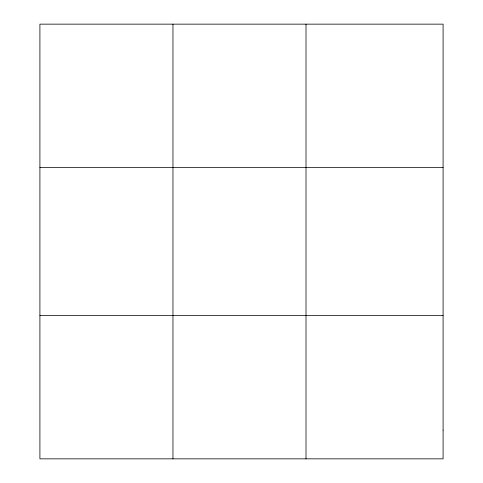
<?xml version="1.0" encoding="UTF-8"?>
<svg xmlns="http://www.w3.org/2000/svg" width="483" height="483" viewBox="0 0 483 483"><rect width="100%" height="100%" fill="white"/><g stroke="black" fill="none" stroke-linecap="round" stroke-linejoin="round"><path stroke-width="0.72" d="M172.956 458.85L172.956 24.15M306.011 458.85L306.011 24.15M39.908 167.601L443.092 167.601M39.908 315.399L443.092 315.399M443.092 430.16L443.092 458.85L39.908 458.85L39.908 24.15L443.092 24.15L443.092 430.16"/></g></svg>
